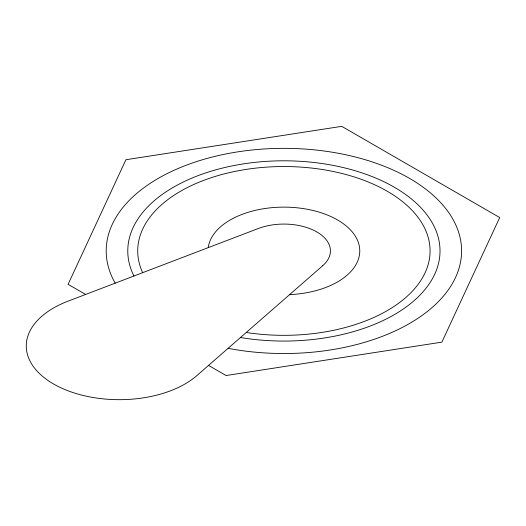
<?xml version="1.0" encoding="UTF-8"?>
<svg xmlns="http://www.w3.org/2000/svg" width="526" height="526" viewBox="0 0 526 526"><rect width="100%" height="100%" fill="white"/><g stroke="black" fill="none" stroke-linecap="round" stroke-linejoin="round"><path stroke-width="0.79" d="M85.633 294.448L68.091 284.323L125.918 159.726L341.722 126.345L499.7 217.554L441.873 342.143L226.075 375.531L208.533 365.406M208.23 247.641A75.876 43.809 0 0 1 285.802 207.139A75.876 43.809 0 0 1 359.751 249.837A75.876 43.809 0 0 1 289.609 294.619M142.651 272.678A146.182 84.397 0 0 1 271.219 166.854A146.182 84.397 0 0 1 429.525 258.253A146.182 84.397 0 0 1 246.24 332.485M133.933 276.005A156.123 90.137 0 0 1 269.253 161.199A156.123 90.137 0 0 1 439.328 259.39A156.123 90.137 0 0 1 240.474 337.514M115.194 283.159A177.696 102.59 0 0 1 265.005 148.924A177.696 102.59 0 0 1 460.585 261.843A177.696 102.59 0 0 1 228.08 348.337M322.635 265.781L196.816 375.636A93.01 53.698 0 0 1 53.507 383.947A93.01 53.698 0 0 1 67.907 301.214L258.181 228.567A46.485 26.839 0 0 1 316.81 231.933A46.485 26.839 0 0 1 322.635 265.781"/></g></svg>
